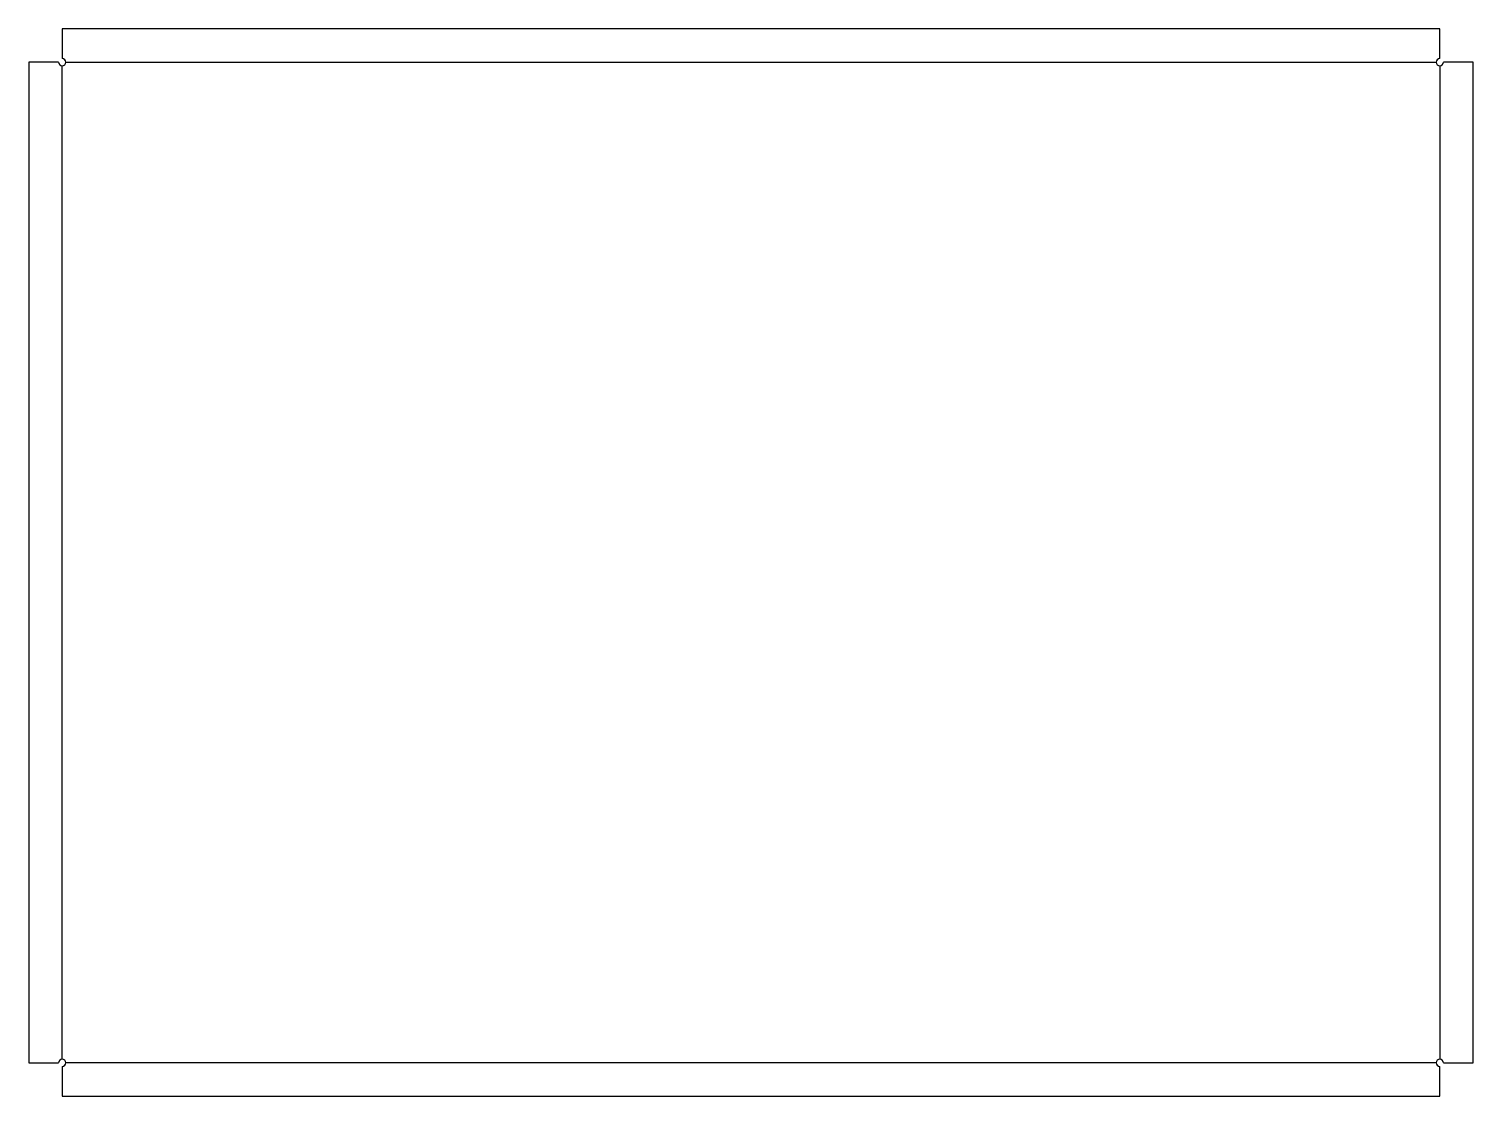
# Model space of a CAD drawing. Extents: x 0 to 804, y 0 to 594.
import ezdxf

# ---------------------------------------------------------------- set-up
doc = ezdxf.new("R2010")
doc.units = 0
doc.header["$MEASUREMENT"] = 0

msp = doc.modelspace()

# ---------------------------------------------------------------- linework, layer by layer
at = {"linetype": 'Continuous'}
for p, q in [((785.725, 594.3), (18.575, 594.3)), ((18.575, 594.3), (18.575, 577.725)), ((785.725, 577.725), (785.725, 594.3)), ((16.575, 575.725), (0, 575.725)), ((0, 575.725), (0, 18.575)), ((804.3, 575.725), (787.725, 575.725)), ((804.3, 18.575), (804.3, 575.725)), ((0, 18.575), (16.575, 18.575)), ((18.575, 16.575), (18.575, 0)), ((785.725, 0), (785.725, 16.575)), ((787.725, 18.575), (804.3, 18.575)), ((18.575, 0), (785.725, 0))]:
    msp.add_line(p, q, dxfattribs=at)
at = {"color": 2, "linetype": 'Continuous'}
for p, q in [((18.575, 20.575), (18.575, 573.725)), ((20.575, 575.725), (783.725, 575.725)), ((785.725, 573.725), (785.725, 20.575)), ((783.725, 18.575), (20.575, 18.575))]:
    msp.add_line(p, q, dxfattribs=at)
at = {"linetype": 'Continuous'}
for centre, start, end in [((18.575, 575.725), 180, 90), ((785.725, 575.725), 90, 0), ((18.575, 18.575), 270, 180), ((785.725, 18.575), 0, 270)]:
    msp.add_arc(centre, 2, start, end, dxfattribs=at)

doc.saveas('drawing.dxf')
